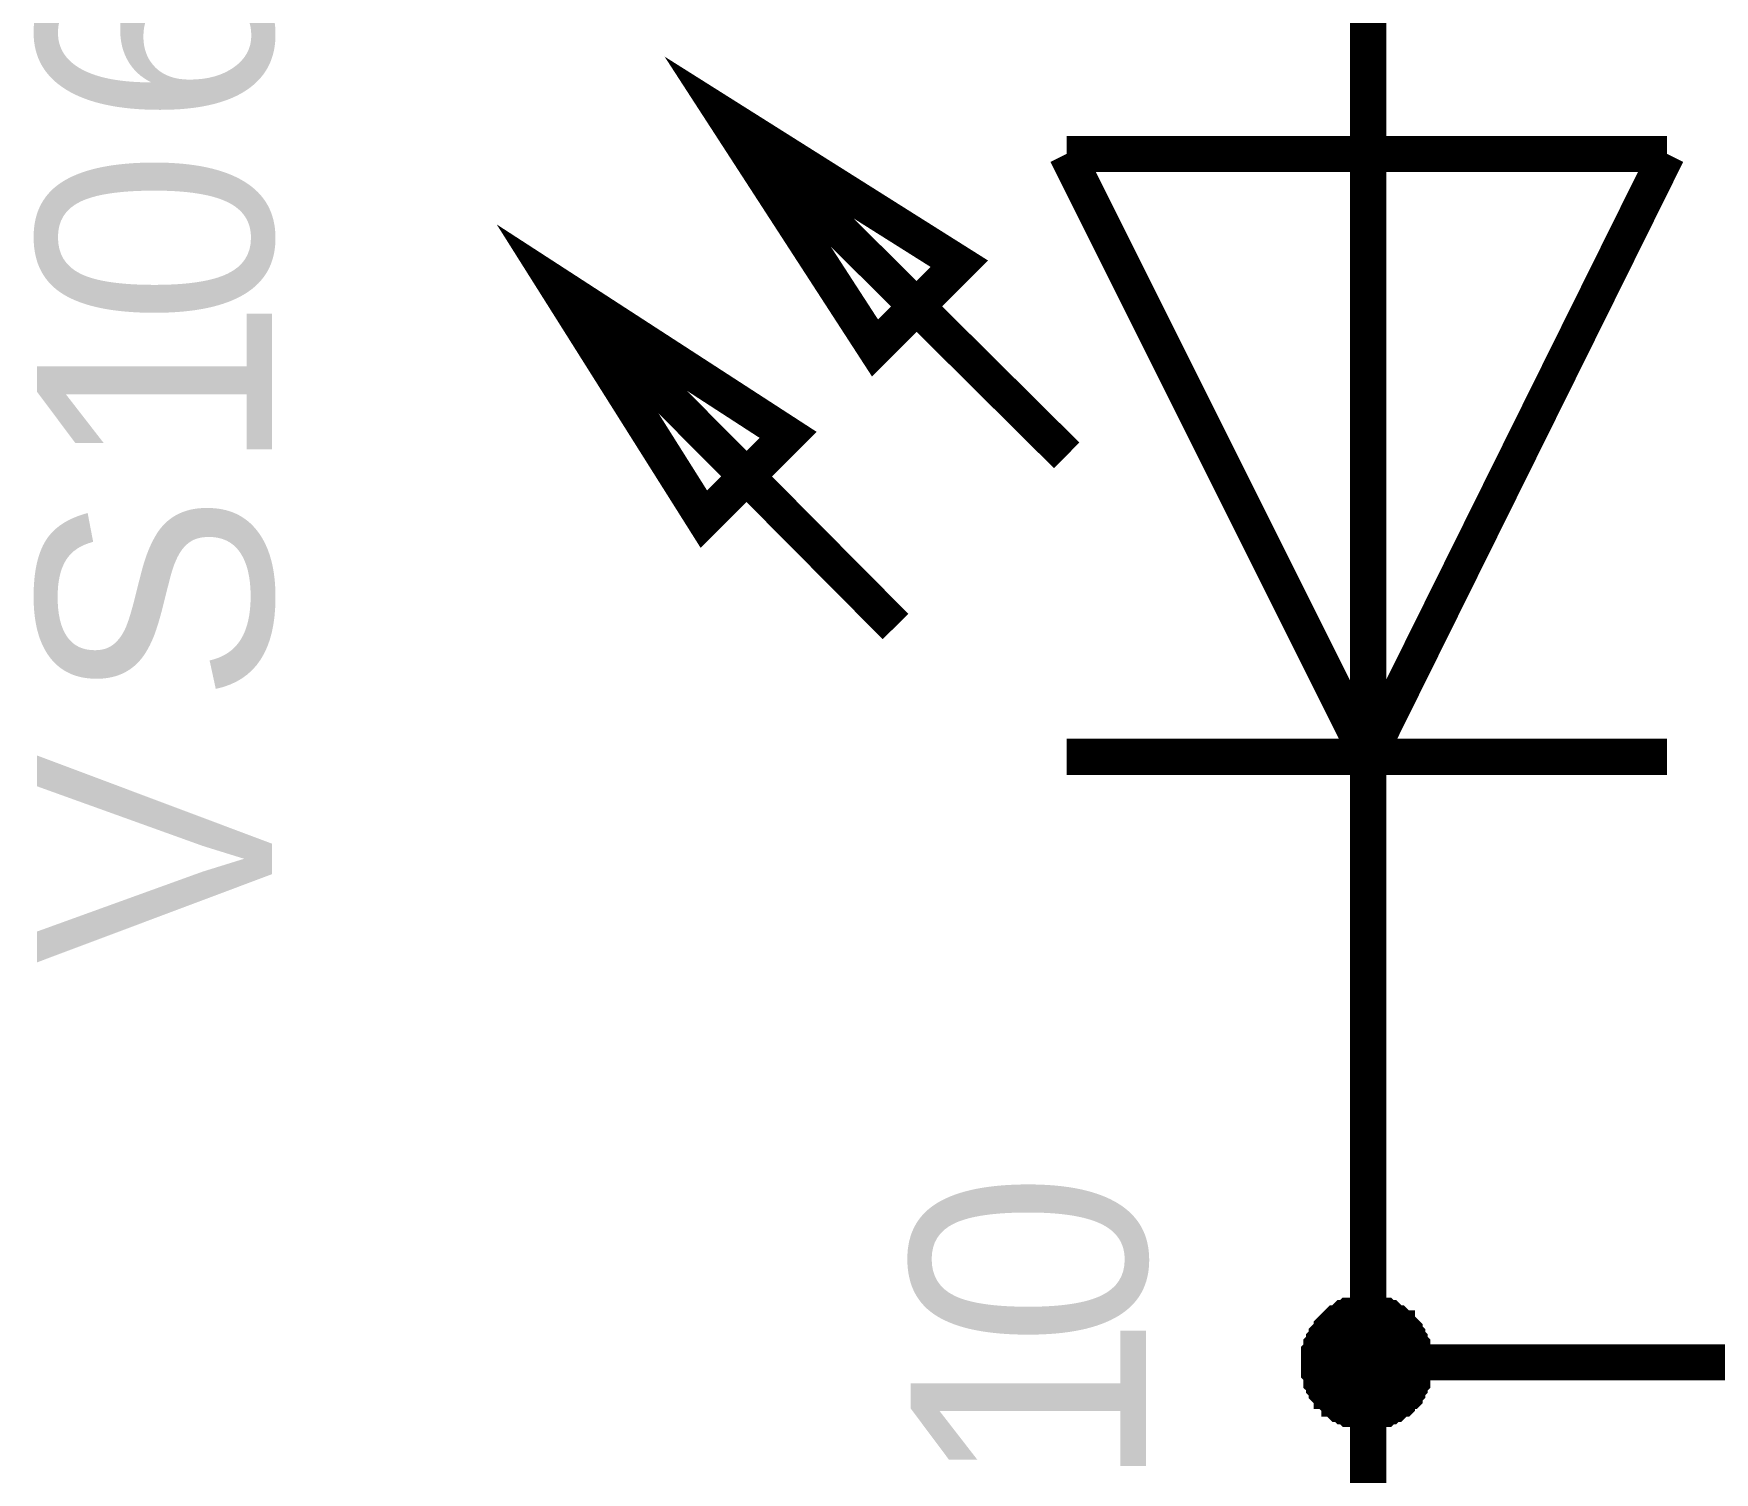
# Model space of a CAD drawing. Header units: millimetres. Extents: x 0 to 20.9, y 0 to 9.5.
# Drawn here: x 18.564 to 19.114, y 3.87 to 4.341 of the extents above; entities that cross this region are included whole.
import ezdxf

# ---------------------------------------------------------------- set-up
doc = ezdxf.new("R2010")
doc.units = ezdxf.units.MM
doc.header["$MEASUREMENT"] = 0
doc.layers.add('Sheet', color=255, linetype='Continuous')

msp = doc.modelspace()

# ---------------------------------------------------------------- linework, layer by layer
at = {"layer": 'Sheet'}
for points, const_width in [([(19.00074, 4.3014), (19.00074, 4.39997)], 0.0118), ([(18.90216, 4.20282), (18.79022, 4.31393)], 0.0118), ([(18.83951, 4.23791), (18.79022, 4.31393)], 0.0118), ([(18.86708, 4.26548), (18.79022, 4.31393)], 0.0118), ([(18.90216, 4.3014), (19.09848, 4.3014)], 0.0118), ([(18.90216, 4.3014), (19.00074, 4.10425)], 0.0118), ([(19.09848, 4.3014), (19.00074, 4.10425)], 0.0118), ([(19.00074, 4.10425), (19.00074, 4.3014)], 0.0118), ([(18.84619, 4.14685), (18.73509, 4.25879)], 0.0118), ([(18.8111, 4.20951), (18.73509, 4.25879)], 0.0118), ([(18.78354, 4.18194), (18.73509, 4.25879)], 0.0118), ([(18.90216, 4.10425), (19.09848, 4.10425)], 0.0118), ([(19.00074, 4.10425), (19.00074, 4.00567)], 0.0118), ([(19.00074, 3.90626), (19.00074, 4.00567)], 0.0118), ([(18.98069, 3.90626), (18.98069, 3.9071), (18.98069, 3.90793), (18.98069, 3.9096), (18.98069, 3.91044), (18.98152, 3.91127), (18.98152, 3.91211), (18.98152, 3.91294), (18.98236, 3.91378), (18.98236, 3.91461), (18.98319, 3.91545), (18.98319, 3.91629), (18.98403, 3.91712), (18.98486, 3.91796), (18.98486, 3.91879), (18.9857, 3.91963), (18.98653, 3.92046), (18.98737, 3.9213), (18.98737, 3.9213), (18.98821, 3.92213), (18.98904, 3.92297), (18.98988, 3.92297), (18.99071, 3.9238), (18.99155, 3.92464), (18.99238, 3.92464), (18.99322, 3.92547), (18.99489, 3.92547), (18.99572, 3.92547), (18.99656, 3.92631), (18.99739, 3.92631), (18.99823, 3.92631), (18.9999, 3.92631), (19.00074, 3.92631)], 0.0039), ([(18.98069, 3.90626), (18.98069, 3.9071), (18.98069, 3.90793), (18.98069, 3.9096), (18.98069, 3.91044), (18.98152, 3.91127), (18.98152, 3.91211), (18.98152, 3.91294), (18.98236, 3.91378), (18.98236, 3.91461), (18.98319, 3.91545), (18.98319, 3.91629), (18.98403, 3.91712), (18.98486, 3.91796), (18.98486, 3.91879), (18.9857, 3.91963), (18.98653, 3.92046), (18.98737, 3.9213), (18.98737, 3.9213), (18.98821, 3.92213), (18.98904, 3.92297), (18.98988, 3.92297), (18.99071, 3.9238), (18.99155, 3.92464), (18.99238, 3.92464), (18.99322, 3.92547), (18.99489, 3.92547), (18.99572, 3.92547), (18.99656, 3.92631), (18.99739, 3.92631), (18.99823, 3.92631), (18.9999, 3.92631), (19.00074, 3.92631)], 0.0039), ([(18.98069, 3.90626), (18.98069, 3.9071), (18.98069, 3.90793), (18.98069, 3.9096), (18.98069, 3.91044), (18.98152, 3.91127), (18.98152, 3.91211), (18.98152, 3.91294), (18.98236, 3.91378), (18.98236, 3.91461), (18.98319, 3.91545), (18.98319, 3.91629), (18.98403, 3.91712), (18.98486, 3.91796), (18.98486, 3.91879), (18.9857, 3.91963), (18.98653, 3.92046), (18.98737, 3.9213), (18.98737, 3.9213), (18.98821, 3.92213), (18.98904, 3.92297), (18.98988, 3.92297), (18.99071, 3.9238), (18.99155, 3.92464), (18.99238, 3.92464), (18.99322, 3.92547), (18.99489, 3.92547), (18.99572, 3.92547), (18.99656, 3.92631), (18.99739, 3.92631), (18.99823, 3.92631), (18.9999, 3.92631), (19.00074, 3.92631)], 0.0039), ([(18.98069, 3.90626), (18.98069, 3.9071), (18.98069, 3.90793), (18.98069, 3.9096), (18.98069, 3.91044), (18.98152, 3.91127), (18.98152, 3.91211), (18.98152, 3.91294), (18.98236, 3.91378), (18.98236, 3.91461), (18.98319, 3.91545), (18.98319, 3.91629), (18.98403, 3.91712), (18.98486, 3.91796), (18.98486, 3.91879), (18.9857, 3.91963), (18.98653, 3.92046), (18.98737, 3.9213), (18.98737, 3.9213), (18.98821, 3.92213), (18.98904, 3.92297), (18.98988, 3.92297), (18.99071, 3.9238), (18.99155, 3.92464), (18.99238, 3.92464), (18.99322, 3.92547), (18.99489, 3.92547), (18.99572, 3.92547), (18.99656, 3.92631), (18.99739, 3.92631), (18.99823, 3.92631), (18.9999, 3.92631), (19.00074, 3.92631)], 0.0039), ([(18.98069, 3.90626), (18.98069, 3.9071), (18.98069, 3.90793), (18.98069, 3.9096), (18.98069, 3.91044), (18.98152, 3.91127), (18.98152, 3.91211), (18.98152, 3.91294), (18.98236, 3.91378), (18.98236, 3.91461), (18.98319, 3.91545), (18.98319, 3.91629), (18.98403, 3.91712), (18.98486, 3.91796), (18.98486, 3.91879), (18.9857, 3.91963), (18.98653, 3.92046), (18.98737, 3.9213), (18.98737, 3.9213), (18.98821, 3.92213), (18.98904, 3.92297), (18.98988, 3.92297), (18.99071, 3.9238), (18.99155, 3.92464), (18.99238, 3.92464), (18.99322, 3.92547), (18.99489, 3.92547), (18.99572, 3.92547), (18.99656, 3.92631), (18.99739, 3.92631), (18.99823, 3.92631), (18.9999, 3.92631), (19.00074, 3.92631)], 0.0039), ([(18.98069, 3.90626), (18.98069, 3.9071), (18.98069, 3.90793), (18.98069, 3.9096), (18.98069, 3.91044), (18.98152, 3.91127), (18.98152, 3.91211), (18.98152, 3.91294), (18.98236, 3.91378), (18.98236, 3.91461), (18.98319, 3.91545), (18.98319, 3.91629), (18.98403, 3.91712), (18.98486, 3.91796), (18.98486, 3.91879), (18.9857, 3.91963), (18.98653, 3.92046), (18.98737, 3.9213), (18.98737, 3.9213), (18.98821, 3.92213), (18.98904, 3.92297), (18.98988, 3.92297), (18.99071, 3.9238), (18.99155, 3.92464), (18.99238, 3.92464), (18.99322, 3.92547), (18.99489, 3.92547), (18.99572, 3.92547), (18.99656, 3.92631), (18.99739, 3.92631), (18.99823, 3.92631), (18.9999, 3.92631), (19.00074, 3.92631)], 0.0039), ([(18.98069, 3.90626), (18.98069, 3.9071), (18.98069, 3.90793), (18.98069, 3.9096), (18.98069, 3.91044), (18.98152, 3.91127), (18.98152, 3.91211), (18.98152, 3.91294), (18.98236, 3.91378), (18.98236, 3.91461), (18.98319, 3.91545), (18.98319, 3.91629), (18.98403, 3.91712), (18.98486, 3.91796), (18.98486, 3.91879), (18.9857, 3.91963), (18.98653, 3.92046), (18.98737, 3.9213), (18.98737, 3.9213), (18.98821, 3.92213), (18.98904, 3.92297), (18.98988, 3.92297), (18.99071, 3.9238), (18.99155, 3.92464), (18.99238, 3.92464), (18.99322, 3.92547), (18.99489, 3.92547), (18.99572, 3.92547), (18.99656, 3.92631), (18.99739, 3.92631), (18.99823, 3.92631), (18.9999, 3.92631), (19.00074, 3.92631)], 0.0039), ([(18.98069, 3.90626), (18.98069, 3.9071), (18.98069, 3.90793), (18.98069, 3.9096), (18.98069, 3.91044), (18.98152, 3.91127), (18.98152, 3.91211), (18.98152, 3.91294), (18.98236, 3.91378), (18.98236, 3.91461), (18.98319, 3.91545), (18.98319, 3.91629), (18.98403, 3.91712), (18.98486, 3.91796), (18.98486, 3.91879), (18.9857, 3.91963), (18.98653, 3.92046), (18.98737, 3.9213), (18.98737, 3.9213), (18.98821, 3.92213), (18.98904, 3.92297), (18.98988, 3.92297), (18.99071, 3.9238), (18.99155, 3.92464), (18.99238, 3.92464), (18.99322, 3.92547), (18.99489, 3.92547), (18.99572, 3.92547), (18.99656, 3.92631), (18.99739, 3.92631), (18.99823, 3.92631), (18.9999, 3.92631), (19.00074, 3.92631)], 0.0039), ([(19.00074, 3.92631), (19.00074, 3.92631)], 0.0039), ([(19.00074, 3.92631), (19.00157, 3.92631), (19.00241, 3.92631), (19.00408, 3.92631), (19.00491, 3.92631), (19.00575, 3.92547), (19.00658, 3.92547), (19.00742, 3.92547), (19.00825, 3.92464), (19.00909, 3.92464), (19.00993, 3.9238), (19.01076, 3.92297), (19.0116, 3.92297), (19.01243, 3.92213), (19.01327, 3.9213), (19.0141, 3.9213), (19.0141, 3.92046), (19.01494, 3.91963), (19.01577, 3.91879), (19.01661, 3.91796), (19.01661, 3.91712), (19.01744, 3.91629), (19.01744, 3.91545), (19.01828, 3.91461), (19.01828, 3.91378), (19.01911, 3.91294), (19.01911, 3.91211), (19.01911, 3.91127), (19.01995, 3.91044), (19.01995, 3.9096), (19.01995, 3.90793), (19.01995, 3.9071), (19.01995, 3.90626)], 0.0039), ([(19.00074, 3.92631), (19.00074, 3.92631)], 0.0039), ([(19.00074, 3.92631), (19.00157, 3.92631), (19.00241, 3.92631), (19.00408, 3.92631), (19.00491, 3.92631), (19.00575, 3.92547), (19.00658, 3.92547), (19.00742, 3.92547), (19.00825, 3.92464), (19.00909, 3.92464), (19.00993, 3.9238), (19.01076, 3.92297), (19.0116, 3.92297), (19.01243, 3.92213), (19.01327, 3.9213), (19.0141, 3.9213), (19.0141, 3.92046), (19.01494, 3.91963), (19.01577, 3.91879), (19.01661, 3.91796), (19.01661, 3.91712), (19.01744, 3.91629), (19.01744, 3.91545), (19.01828, 3.91461), (19.01828, 3.91378), (19.01911, 3.91294), (19.01911, 3.91211), (19.01911, 3.91127), (19.01995, 3.91044), (19.01995, 3.9096), (19.01995, 3.90793), (19.01995, 3.9071), (19.01995, 3.90626)], 0.0039), ([(19.00074, 3.92631), (19.00074, 3.92631)], 0.0039), ([(19.00074, 3.92631), (19.00157, 3.92631), (19.00241, 3.92631), (19.00408, 3.92631), (19.00491, 3.92631), (19.00575, 3.92547), (19.00658, 3.92547), (19.00742, 3.92547), (19.00825, 3.92464), (19.00909, 3.92464), (19.00993, 3.9238), (19.01076, 3.92297), (19.0116, 3.92297), (19.01243, 3.92213), (19.01327, 3.9213), (19.0141, 3.9213), (19.0141, 3.92046), (19.01494, 3.91963), (19.01577, 3.91879), (19.01661, 3.91796), (19.01661, 3.91712), (19.01744, 3.91629), (19.01744, 3.91545), (19.01828, 3.91461), (19.01828, 3.91378), (19.01911, 3.91294), (19.01911, 3.91211), (19.01911, 3.91127), (19.01995, 3.91044), (19.01995, 3.9096), (19.01995, 3.90793), (19.01995, 3.9071), (19.01995, 3.90626)], 0.0039), ([(19.00074, 3.92631), (19.00074, 3.92631)], 0.0039), ([(19.00074, 3.92631), (19.00157, 3.92631), (19.00241, 3.92631), (19.00408, 3.92631), (19.00491, 3.92631), (19.00575, 3.92547), (19.00658, 3.92547), (19.00742, 3.92547), (19.00825, 3.92464), (19.00909, 3.92464), (19.00993, 3.9238), (19.01076, 3.92297), (19.0116, 3.92297), (19.01243, 3.92213), (19.01327, 3.9213), (19.0141, 3.9213), (19.0141, 3.92046), (19.01494, 3.91963), (19.01577, 3.91879), (19.01661, 3.91796), (19.01661, 3.91712), (19.01744, 3.91629), (19.01744, 3.91545), (19.01828, 3.91461), (19.01828, 3.91378), (19.01911, 3.91294), (19.01911, 3.91211), (19.01911, 3.91127), (19.01995, 3.91044), (19.01995, 3.9096), (19.01995, 3.90793), (19.01995, 3.9071), (19.01995, 3.90626)], 0.0039), ([(19.00074, 3.92631), (19.00074, 3.92631)], 0.0039), ([(19.00074, 3.92631), (19.00157, 3.92631), (19.00241, 3.92631), (19.00408, 3.92631), (19.00491, 3.92631), (19.00575, 3.92547), (19.00658, 3.92547), (19.00742, 3.92547), (19.00825, 3.92464), (19.00909, 3.92464), (19.00993, 3.9238), (19.01076, 3.92297), (19.0116, 3.92297), (19.01243, 3.92213), (19.01327, 3.9213), (19.0141, 3.9213), (19.0141, 3.92046), (19.01494, 3.91963), (19.01577, 3.91879), (19.01661, 3.91796), (19.01661, 3.91712), (19.01744, 3.91629), (19.01744, 3.91545), (19.01828, 3.91461), (19.01828, 3.91378), (19.01911, 3.91294), (19.01911, 3.91211), (19.01911, 3.91127), (19.01995, 3.91044), (19.01995, 3.9096), (19.01995, 3.90793), (19.01995, 3.9071), (19.01995, 3.90626)], 0.0039), ([(19.00074, 3.92631), (19.00074, 3.92631)], 0.0039), ([(19.00074, 3.92631), (19.00157, 3.92631), (19.00241, 3.92631), (19.00408, 3.92631), (19.00491, 3.92631), (19.00575, 3.92547), (19.00658, 3.92547), (19.00742, 3.92547), (19.00825, 3.92464), (19.00909, 3.92464), (19.00993, 3.9238), (19.01076, 3.92297), (19.0116, 3.92297), (19.01243, 3.92213), (19.01327, 3.9213), (19.0141, 3.9213), (19.0141, 3.92046), (19.01494, 3.91963), (19.01577, 3.91879), (19.01661, 3.91796), (19.01661, 3.91712), (19.01744, 3.91629), (19.01744, 3.91545), (19.01828, 3.91461), (19.01828, 3.91378), (19.01911, 3.91294), (19.01911, 3.91211), (19.01911, 3.91127), (19.01995, 3.91044), (19.01995, 3.9096), (19.01995, 3.90793), (19.01995, 3.9071), (19.01995, 3.90626)], 0.0039), ([(19.00074, 3.92631), (19.00074, 3.92631)], 0.0039), ([(19.00074, 3.92631), (19.00157, 3.92631), (19.00241, 3.92631), (19.00408, 3.92631), (19.00491, 3.92631), (19.00575, 3.92547), (19.00658, 3.92547), (19.00742, 3.92547), (19.00825, 3.92464), (19.00909, 3.92464), (19.00993, 3.9238), (19.01076, 3.92297), (19.0116, 3.92297), (19.01243, 3.92213), (19.01327, 3.9213), (19.0141, 3.9213), (19.0141, 3.92046), (19.01494, 3.91963), (19.01577, 3.91879), (19.01661, 3.91796), (19.01661, 3.91712), (19.01744, 3.91629), (19.01744, 3.91545), (19.01828, 3.91461), (19.01828, 3.91378), (19.01911, 3.91294), (19.01911, 3.91211), (19.01911, 3.91127), (19.01995, 3.91044), (19.01995, 3.9096), (19.01995, 3.90793), (19.01995, 3.9071), (19.01995, 3.90626)], 0.0039), ([(19.00074, 3.92631), (19.00074, 3.92631)], 0.0039), ([(19.00074, 3.92631), (19.00157, 3.92631), (19.00241, 3.92631), (19.00408, 3.92631), (19.00491, 3.92631), (19.00575, 3.92547), (19.00658, 3.92547), (19.00742, 3.92547), (19.00825, 3.92464), (19.00909, 3.92464), (19.00993, 3.9238), (19.01076, 3.92297), (19.0116, 3.92297), (19.01243, 3.92213), (19.01327, 3.9213), (19.0141, 3.9213), (19.0141, 3.92046), (19.01494, 3.91963), (19.01577, 3.91879), (19.01661, 3.91796), (19.01661, 3.91712), (19.01744, 3.91629), (19.01744, 3.91545), (19.01828, 3.91461), (19.01828, 3.91378), (19.01911, 3.91294), (19.01911, 3.91211), (19.01911, 3.91127), (19.01995, 3.91044), (19.01995, 3.9096), (19.01995, 3.90793), (19.01995, 3.9071), (19.01995, 3.90626)], 0.0039), ([(19.00074, 3.88621), (18.9999, 3.88621), (18.99823, 3.88621), (18.99739, 3.88621), (18.99656, 3.88621), (18.99572, 3.88705), (18.99489, 3.88705), (18.99322, 3.88705), (18.99238, 3.88788), (18.99155, 3.88788), (18.99071, 3.88872), (18.98988, 3.88872), (18.98904, 3.88955), (18.98821, 3.89039), (18.98737, 3.89039), (18.98737, 3.89122), (18.98653, 3.89206), (18.9857, 3.89289), (18.98486, 3.89289), (18.98486, 3.89373), (18.98403, 3.89457), (18.98319, 3.8954), (18.98319, 3.89624), (18.98236, 3.89707), (18.98236, 3.89791), (18.98152, 3.89874), (18.98152, 3.90041), (18.98152, 3.90125), (18.98069, 3.90208), (18.98069, 3.90292), (18.98069, 3.90375), (18.98069, 3.90543), (18.98069, 3.90626)], 0.0039), ([(18.98069, 3.90626), (18.98069, 3.90626)], 0.0039), ([(19.00074, 3.88621), (18.9999, 3.88621), (18.99823, 3.88621), (18.99739, 3.88621), (18.99656, 3.88621), (18.99572, 3.88705), (18.99489, 3.88705), (18.99322, 3.88705), (18.99238, 3.88788), (18.99155, 3.88788), (18.99071, 3.88872), (18.98988, 3.88872), (18.98904, 3.88955), (18.98821, 3.89039), (18.98737, 3.89039), (18.98737, 3.89122), (18.98653, 3.89206), (18.9857, 3.89289), (18.98486, 3.89289), (18.98486, 3.89373), (18.98403, 3.89457), (18.98319, 3.8954), (18.98319, 3.89624), (18.98236, 3.89707), (18.98236, 3.89791), (18.98152, 3.89874), (18.98152, 3.90041), (18.98152, 3.90125), (18.98069, 3.90208), (18.98069, 3.90292), (18.98069, 3.90375), (18.98069, 3.90543), (18.98069, 3.90626)], 0.0039), ([(18.98069, 3.90626), (18.98069, 3.90626)], 0.0039), ([(19.00074, 3.88621), (18.9999, 3.88621), (18.99823, 3.88621), (18.99739, 3.88621), (18.99656, 3.88621), (18.99572, 3.88705), (18.99489, 3.88705), (18.99322, 3.88705), (18.99238, 3.88788), (18.99155, 3.88788), (18.99071, 3.88872), (18.98988, 3.88872), (18.98904, 3.88955), (18.98821, 3.89039), (18.98737, 3.89039), (18.98737, 3.89122), (18.98653, 3.89206), (18.9857, 3.89289), (18.98486, 3.89289), (18.98486, 3.89373), (18.98403, 3.89457), (18.98319, 3.8954), (18.98319, 3.89624), (18.98236, 3.89707), (18.98236, 3.89791), (18.98152, 3.89874), (18.98152, 3.90041), (18.98152, 3.90125), (18.98069, 3.90208), (18.98069, 3.90292), (18.98069, 3.90375), (18.98069, 3.90543), (18.98069, 3.90626)], 0.0039), ([(18.98069, 3.90626), (18.98069, 3.90626)], 0.0039), ([(19.00074, 3.88621), (18.9999, 3.88621), (18.99823, 3.88621), (18.99739, 3.88621), (18.99656, 3.88621), (18.99572, 3.88705), (18.99489, 3.88705), (18.99322, 3.88705), (18.99238, 3.88788), (18.99155, 3.88788), (18.99071, 3.88872), (18.98988, 3.88872), (18.98904, 3.88955), (18.98821, 3.89039), (18.98737, 3.89039), (18.98737, 3.89122), (18.98653, 3.89206), (18.9857, 3.89289), (18.98486, 3.89289), (18.98486, 3.89373), (18.98403, 3.89457), (18.98319, 3.8954), (18.98319, 3.89624), (18.98236, 3.89707), (18.98236, 3.89791), (18.98152, 3.89874), (18.98152, 3.90041), (18.98152, 3.90125), (18.98069, 3.90208), (18.98069, 3.90292), (18.98069, 3.90375), (18.98069, 3.90543), (18.98069, 3.90626)], 0.0039), ([(18.98069, 3.90626), (18.98069, 3.90626)], 0.0039), ([(19.00074, 3.88621), (18.9999, 3.88621), (18.99823, 3.88621), (18.99739, 3.88621), (18.99656, 3.88621), (18.99572, 3.88705), (18.99489, 3.88705), (18.99322, 3.88705), (18.99238, 3.88788), (18.99155, 3.88788), (18.99071, 3.88872), (18.98988, 3.88872), (18.98904, 3.88955), (18.98821, 3.89039), (18.98737, 3.89039), (18.98737, 3.89122), (18.98653, 3.89206), (18.9857, 3.89289), (18.98486, 3.89289), (18.98486, 3.89373), (18.98403, 3.89457), (18.98319, 3.8954), (18.98319, 3.89624), (18.98236, 3.89707), (18.98236, 3.89791), (18.98152, 3.89874), (18.98152, 3.90041), (18.98152, 3.90125), (18.98069, 3.90208), (18.98069, 3.90292), (18.98069, 3.90375), (18.98069, 3.90543), (18.98069, 3.90626)], 0.0039), ([(18.98069, 3.90626), (18.98069, 3.90626)], 0.0039), ([(19.00074, 3.88621), (18.9999, 3.88621), (18.99823, 3.88621), (18.99739, 3.88621), (18.99656, 3.88621), (18.99572, 3.88705), (18.99489, 3.88705), (18.99322, 3.88705), (18.99238, 3.88788), (18.99155, 3.88788), (18.99071, 3.88872), (18.98988, 3.88872), (18.98904, 3.88955), (18.98821, 3.89039), (18.98737, 3.89039), (18.98737, 3.89122), (18.98653, 3.89206), (18.9857, 3.89289), (18.98486, 3.89289), (18.98486, 3.89373), (18.98403, 3.89457), (18.98319, 3.8954), (18.98319, 3.89624), (18.98236, 3.89707), (18.98236, 3.89791), (18.98152, 3.89874), (18.98152, 3.90041), (18.98152, 3.90125), (18.98069, 3.90208), (18.98069, 3.90292), (18.98069, 3.90375), (18.98069, 3.90543), (18.98069, 3.90626)], 0.0039), ([(18.98069, 3.90626), (18.98069, 3.90626)], 0.0039), ([(19.00074, 3.88621), (18.9999, 3.88621), (18.99823, 3.88621), (18.99739, 3.88621), (18.99656, 3.88621), (18.99572, 3.88705), (18.99489, 3.88705), (18.99322, 3.88705), (18.99238, 3.88788), (18.99155, 3.88788), (18.99071, 3.88872), (18.98988, 3.88872), (18.98904, 3.88955), (18.98821, 3.89039), (18.98737, 3.89039), (18.98737, 3.89122), (18.98653, 3.89206), (18.9857, 3.89289), (18.98486, 3.89289), (18.98486, 3.89373), (18.98403, 3.89457), (18.98319, 3.8954), (18.98319, 3.89624), (18.98236, 3.89707), (18.98236, 3.89791), (18.98152, 3.89874), (18.98152, 3.90041), (18.98152, 3.90125), (18.98069, 3.90208), (18.98069, 3.90292), (18.98069, 3.90375), (18.98069, 3.90543), (18.98069, 3.90626)], 0.0039), ([(18.98069, 3.90626), (18.98069, 3.90626)], 0.0039), ([(19.00074, 3.88621), (18.9999, 3.88621), (18.99823, 3.88621), (18.99739, 3.88621), (18.99656, 3.88621), (18.99572, 3.88705), (18.99489, 3.88705), (18.99322, 3.88705), (18.99238, 3.88788), (18.99155, 3.88788), (18.99071, 3.88872), (18.98988, 3.88872), (18.98904, 3.88955), (18.98821, 3.89039), (18.98737, 3.89039), (18.98737, 3.89122), (18.98653, 3.89206), (18.9857, 3.89289), (18.98486, 3.89289), (18.98486, 3.89373), (18.98403, 3.89457), (18.98319, 3.8954), (18.98319, 3.89624), (18.98236, 3.89707), (18.98236, 3.89791), (18.98152, 3.89874), (18.98152, 3.90041), (18.98152, 3.90125), (18.98069, 3.90208), (18.98069, 3.90292), (18.98069, 3.90375), (18.98069, 3.90543), (18.98069, 3.90626)], 0.0039), ([(18.98069, 3.90626), (18.98069, 3.90626)], 0.0039), ([(19.40005, 3.79933), (19.40005, 3.90626), (19.00074, 3.90626), (19.00074, 3.79933)], 0.0118), ([(19.01995, 3.90626), (19.01995, 3.90543), (19.01995, 3.90375), (19.01995, 3.90292), (19.01995, 3.90208), (19.01911, 3.90125), (19.01911, 3.90041), (19.01911, 3.89874), (19.01828, 3.89791), (19.01828, 3.89707), (19.01744, 3.89624), (19.01744, 3.8954), (19.01661, 3.89457), (19.01661, 3.89373), (19.01577, 3.89289), (19.01494, 3.89289), (19.0141, 3.89206), (19.0141, 3.89122), (19.01327, 3.89039), (19.01243, 3.89039), (19.0116, 3.88955), (19.01076, 3.88872), (19.00993, 3.88872), (19.00909, 3.88788), (19.00825, 3.88788), (19.00742, 3.88705), (19.00658, 3.88705), (19.00575, 3.88705), (19.00491, 3.88621), (19.00408, 3.88621), (19.00241, 3.88621), (19.00157, 3.88621), (19.00074, 3.88621)], 0.0039), ([(19.01995, 3.90626), (19.01995, 3.90543), (19.01995, 3.90375), (19.01995, 3.90292), (19.01995, 3.90208), (19.01911, 3.90125), (19.01911, 3.90041), (19.01911, 3.89874), (19.01828, 3.89791), (19.01828, 3.89707), (19.01744, 3.89624), (19.01744, 3.8954), (19.01661, 3.89457), (19.01661, 3.89373), (19.01577, 3.89289), (19.01494, 3.89289), (19.0141, 3.89206), (19.0141, 3.89122), (19.01327, 3.89039), (19.01243, 3.89039), (19.0116, 3.88955), (19.01076, 3.88872), (19.00993, 3.88872), (19.00909, 3.88788), (19.00825, 3.88788), (19.00742, 3.88705), (19.00658, 3.88705), (19.00575, 3.88705), (19.00491, 3.88621), (19.00408, 3.88621), (19.00241, 3.88621), (19.00157, 3.88621), (19.00074, 3.88621)], 0.0039), ([(19.01995, 3.90626), (19.01995, 3.90543), (19.01995, 3.90375), (19.01995, 3.90292), (19.01995, 3.90208), (19.01911, 3.90125), (19.01911, 3.90041), (19.01911, 3.89874), (19.01828, 3.89791), (19.01828, 3.89707), (19.01744, 3.89624), (19.01744, 3.8954), (19.01661, 3.89457), (19.01661, 3.89373), (19.01577, 3.89289), (19.01494, 3.89289), (19.0141, 3.89206), (19.0141, 3.89122), (19.01327, 3.89039), (19.01243, 3.89039), (19.0116, 3.88955), (19.01076, 3.88872), (19.00993, 3.88872), (19.00909, 3.88788), (19.00825, 3.88788), (19.00742, 3.88705), (19.00658, 3.88705), (19.00575, 3.88705), (19.00491, 3.88621), (19.00408, 3.88621), (19.00241, 3.88621), (19.00157, 3.88621), (19.00074, 3.88621)], 0.0039), ([(19.01995, 3.90626), (19.01995, 3.90543), (19.01995, 3.90375), (19.01995, 3.90292), (19.01995, 3.90208), (19.01911, 3.90125), (19.01911, 3.90041), (19.01911, 3.89874), (19.01828, 3.89791), (19.01828, 3.89707), (19.01744, 3.89624), (19.01744, 3.8954), (19.01661, 3.89457), (19.01661, 3.89373), (19.01577, 3.89289), (19.01494, 3.89289), (19.0141, 3.89206), (19.0141, 3.89122), (19.01327, 3.89039), (19.01243, 3.89039), (19.0116, 3.88955), (19.01076, 3.88872), (19.00993, 3.88872), (19.00909, 3.88788), (19.00825, 3.88788), (19.00742, 3.88705), (19.00658, 3.88705), (19.00575, 3.88705), (19.00491, 3.88621), (19.00408, 3.88621), (19.00241, 3.88621), (19.00157, 3.88621), (19.00074, 3.88621)], 0.0039), ([(19.01995, 3.90626), (19.01995, 3.90543), (19.01995, 3.90375), (19.01995, 3.90292), (19.01995, 3.90208), (19.01911, 3.90125), (19.01911, 3.90041), (19.01911, 3.89874), (19.01828, 3.89791), (19.01828, 3.89707), (19.01744, 3.89624), (19.01744, 3.8954), (19.01661, 3.89457), (19.01661, 3.89373), (19.01577, 3.89289), (19.01494, 3.89289), (19.0141, 3.89206), (19.0141, 3.89122), (19.01327, 3.89039), (19.01243, 3.89039), (19.0116, 3.88955), (19.01076, 3.88872), (19.00993, 3.88872), (19.00909, 3.88788), (19.00825, 3.88788), (19.00742, 3.88705), (19.00658, 3.88705), (19.00575, 3.88705), (19.00491, 3.88621), (19.00408, 3.88621), (19.00241, 3.88621), (19.00157, 3.88621), (19.00074, 3.88621)], 0.0039), ([(19.01995, 3.90626), (19.01995, 3.90543), (19.01995, 3.90375), (19.01995, 3.90292), (19.01995, 3.90208), (19.01911, 3.90125), (19.01911, 3.90041), (19.01911, 3.89874), (19.01828, 3.89791), (19.01828, 3.89707), (19.01744, 3.89624), (19.01744, 3.8954), (19.01661, 3.89457), (19.01661, 3.89373), (19.01577, 3.89289), (19.01494, 3.89289), (19.0141, 3.89206), (19.0141, 3.89122), (19.01327, 3.89039), (19.01243, 3.89039), (19.0116, 3.88955), (19.01076, 3.88872), (19.00993, 3.88872), (19.00909, 3.88788), (19.00825, 3.88788), (19.00742, 3.88705), (19.00658, 3.88705), (19.00575, 3.88705), (19.00491, 3.88621), (19.00408, 3.88621), (19.00241, 3.88621), (19.00157, 3.88621), (19.00074, 3.88621)], 0.0039), ([(19.01995, 3.90626), (19.01995, 3.90543), (19.01995, 3.90375), (19.01995, 3.90292), (19.01995, 3.90208), (19.01911, 3.90125), (19.01911, 3.90041), (19.01911, 3.89874), (19.01828, 3.89791), (19.01828, 3.89707), (19.01744, 3.89624), (19.01744, 3.8954), (19.01661, 3.89457), (19.01661, 3.89373), (19.01577, 3.89289), (19.01494, 3.89289), (19.0141, 3.89206), (19.0141, 3.89122), (19.01327, 3.89039), (19.01243, 3.89039), (19.0116, 3.88955), (19.01076, 3.88872), (19.00993, 3.88872), (19.00909, 3.88788), (19.00825, 3.88788), (19.00742, 3.88705), (19.00658, 3.88705), (19.00575, 3.88705), (19.00491, 3.88621), (19.00408, 3.88621), (19.00241, 3.88621), (19.00157, 3.88621), (19.00074, 3.88621)], 0.0039), ([(19.01995, 3.90626), (19.01995, 3.90543), (19.01995, 3.90375), (19.01995, 3.90292), (19.01995, 3.90208), (19.01911, 3.90125), (19.01911, 3.90041), (19.01911, 3.89874), (19.01828, 3.89791), (19.01828, 3.89707), (19.01744, 3.89624), (19.01744, 3.8954), (19.01661, 3.89457), (19.01661, 3.89373), (19.01577, 3.89289), (19.01494, 3.89289), (19.0141, 3.89206), (19.0141, 3.89122), (19.01327, 3.89039), (19.01243, 3.89039), (19.0116, 3.88955), (19.01076, 3.88872), (19.00993, 3.88872), (19.00909, 3.88788), (19.00825, 3.88788), (19.00742, 3.88705), (19.00658, 3.88705), (19.00575, 3.88705), (19.00491, 3.88621), (19.00408, 3.88621), (19.00241, 3.88621), (19.00157, 3.88621), (19.00074, 3.88621)], 0.0039), ([(19.01995, 3.90626), (19.01995, 3.90626), (19.01995, 3.90626), (19.01995, 3.90626), (19.01995, 3.90626), (19.01995, 3.90626), (19.01995, 3.90626), (19.01995, 3.90626), (19.01995, 3.90626), (19.01995, 3.90626), (19.01995, 3.90626), (19.01995, 3.90626), (19.01995, 3.90626), (19.01995, 3.90626), (19.01995, 3.90626), (19.01995, 3.90626), (19.01995, 3.90626), (19.01995, 3.90626), (19.01995, 3.90626), (19.01995, 3.90626), (19.01995, 3.90626), (19.01995, 3.90626), (19.01995, 3.90626), (19.01995, 3.90626), (19.01995, 3.90626), (19.01995, 3.90626), (19.01995, 3.90626), (19.01995, 3.90626), (19.01995, 3.90626), (19.01995, 3.90626), (19.01995, 3.90626), (19.01995, 3.90626), (19.01995, 3.90626)], 0.0039), ([(19.01995, 3.90626), (19.01995, 3.90626)], 0.0039), ([(19.01995, 3.90626), (19.01995, 3.90626), (19.01995, 3.90626), (19.01995, 3.90626), (19.01995, 3.90626), (19.01995, 3.90626), (19.01995, 3.90626), (19.01995, 3.90626), (19.01995, 3.90626), (19.01995, 3.90626), (19.01995, 3.90626), (19.01995, 3.90626), (19.01995, 3.90626), (19.01995, 3.90626), (19.01995, 3.90626), (19.01995, 3.90626), (19.01995, 3.90626), (19.01995, 3.90626), (19.01995, 3.90626), (19.01995, 3.90626), (19.01995, 3.90626), (19.01995, 3.90626), (19.01995, 3.90626), (19.01995, 3.90626), (19.01995, 3.90626), (19.01995, 3.90626), (19.01995, 3.90626), (19.01995, 3.90626), (19.01995, 3.90626), (19.01995, 3.90626), (19.01995, 3.90626), (19.01995, 3.90626), (19.01995, 3.90626)], 0.0039), ([(19.01995, 3.90626), (19.01995, 3.90626)], 0.0039), ([(19.01995, 3.90626), (19.01995, 3.90626), (19.01995, 3.90626), (19.01995, 3.90626), (19.01995, 3.90626), (19.01995, 3.90626), (19.01995, 3.90626), (19.01995, 3.90626), (19.01995, 3.90626), (19.01995, 3.90626), (19.01995, 3.90626), (19.01995, 3.90626), (19.01995, 3.90626), (19.01995, 3.90626), (19.01995, 3.90626), (19.01995, 3.90626), (19.01995, 3.90626), (19.01995, 3.90626), (19.01995, 3.90626), (19.01995, 3.90626), (19.01995, 3.90626), (19.01995, 3.90626), (19.01995, 3.90626), (19.01995, 3.90626), (19.01995, 3.90626), (19.01995, 3.90626), (19.01995, 3.90626), (19.01995, 3.90626), (19.01995, 3.90626), (19.01995, 3.90626), (19.01995, 3.90626), (19.01995, 3.90626), (19.01995, 3.90626)], 0.0039), ([(19.01995, 3.90626), (19.01995, 3.90626)], 0.0039), ([(19.01995, 3.90626), (19.01995, 3.90626), (19.01995, 3.90626), (19.01995, 3.90626), (19.01995, 3.90626), (19.01995, 3.90626), (19.01995, 3.90626), (19.01995, 3.90626), (19.01995, 3.90626), (19.01995, 3.90626), (19.01995, 3.90626), (19.01995, 3.90626), (19.01995, 3.90626), (19.01995, 3.90626), (19.01995, 3.90626), (19.01995, 3.90626), (19.01995, 3.90626), (19.01995, 3.90626), (19.01995, 3.90626), (19.01995, 3.90626), (19.01995, 3.90626), (19.01995, 3.90626), (19.01995, 3.90626), (19.01995, 3.90626), (19.01995, 3.90626), (19.01995, 3.90626), (19.01995, 3.90626), (19.01995, 3.90626), (19.01995, 3.90626), (19.01995, 3.90626), (19.01995, 3.90626), (19.01995, 3.90626), (19.01995, 3.90626)], 0.0039), ([(19.01995, 3.90626), (19.01995, 3.90626)], 0.0039), ([(19.01995, 3.90626), (19.01995, 3.90626), (19.01995, 3.90626), (19.01995, 3.90626), (19.01995, 3.90626), (19.01995, 3.90626), (19.01995, 3.90626), (19.01995, 3.90626), (19.01995, 3.90626), (19.01995, 3.90626), (19.01995, 3.90626), (19.01995, 3.90626), (19.01995, 3.90626), (19.01995, 3.90626), (19.01995, 3.90626), (19.01995, 3.90626), (19.01995, 3.90626), (19.01995, 3.90626), (19.01995, 3.90626), (19.01995, 3.90626), (19.01995, 3.90626), (19.01995, 3.90626), (19.01995, 3.90626), (19.01995, 3.90626), (19.01995, 3.90626), (19.01995, 3.90626), (19.01995, 3.90626), (19.01995, 3.90626), (19.01995, 3.90626), (19.01995, 3.90626), (19.01995, 3.90626), (19.01995, 3.90626), (19.01995, 3.90626)], 0.0039), ([(19.01995, 3.90626), (19.01995, 3.90626)], 0.0039), ([(19.01995, 3.90626), (19.01995, 3.90626), (19.01995, 3.90626), (19.01995, 3.90626), (19.01995, 3.90626), (19.01995, 3.90626), (19.01995, 3.90626), (19.01995, 3.90626), (19.01995, 3.90626), (19.01995, 3.90626), (19.01995, 3.90626), (19.01995, 3.90626), (19.01995, 3.90626), (19.01995, 3.90626), (19.01995, 3.90626), (19.01995, 3.90626), (19.01995, 3.90626), (19.01995, 3.90626), (19.01995, 3.90626), (19.01995, 3.90626), (19.01995, 3.90626), (19.01995, 3.90626), (19.01995, 3.90626), (19.01995, 3.90626), (19.01995, 3.90626), (19.01995, 3.90626), (19.01995, 3.90626), (19.01995, 3.90626), (19.01995, 3.90626), (19.01995, 3.90626), (19.01995, 3.90626), (19.01995, 3.90626), (19.01995, 3.90626)], 0.0039), ([(19.01995, 3.90626), (19.01995, 3.90626)], 0.0039), ([(19.01995, 3.90626), (19.01995, 3.90626), (19.01995, 3.90626), (19.01995, 3.90626), (19.01995, 3.90626), (19.01995, 3.90626), (19.01995, 3.90626), (19.01995, 3.90626), (19.01995, 3.90626), (19.01995, 3.90626), (19.01995, 3.90626), (19.01995, 3.90626), (19.01995, 3.90626), (19.01995, 3.90626), (19.01995, 3.90626), (19.01995, 3.90626), (19.01995, 3.90626), (19.01995, 3.90626), (19.01995, 3.90626), (19.01995, 3.90626), (19.01995, 3.90626), (19.01995, 3.90626), (19.01995, 3.90626), (19.01995, 3.90626), (19.01995, 3.90626), (19.01995, 3.90626), (19.01995, 3.90626), (19.01995, 3.90626), (19.01995, 3.90626), (19.01995, 3.90626), (19.01995, 3.90626), (19.01995, 3.90626), (19.01995, 3.90626)], 0.0039), ([(19.01995, 3.90626), (19.01995, 3.90626)], 0.0039), ([(19.01995, 3.90626), (19.01995, 3.90626), (19.01995, 3.90626), (19.01995, 3.90626), (19.01995, 3.90626), (19.01995, 3.90626), (19.01995, 3.90626), (19.01995, 3.90626), (19.01995, 3.90626), (19.01995, 3.90626), (19.01995, 3.90626), (19.01995, 3.90626), (19.01995, 3.90626), (19.01995, 3.90626), (19.01995, 3.90626), (19.01995, 3.90626), (19.01995, 3.90626), (19.01995, 3.90626), (19.01995, 3.90626), (19.01995, 3.90626), (19.01995, 3.90626), (19.01995, 3.90626), (19.01995, 3.90626), (19.01995, 3.90626), (19.01995, 3.90626), (19.01995, 3.90626), (19.01995, 3.90626), (19.01995, 3.90626), (19.01995, 3.90626), (19.01995, 3.90626), (19.01995, 3.90626), (19.01995, 3.90626), (19.01995, 3.90626)], 0.0039), ([(19.01995, 3.90626), (19.01995, 3.90626)], 0.0039)]:
    msp.add_lwpolyline(points, dxfattribs=dict(at, const_width=const_width))
for points, const_width in [([(18.79022, 4.31393), (18.83951, 4.23791), (18.86708, 4.26548), (18.79022, 4.31393)], 0.0118), ([(18.79022, 4.31393), (18.83951, 4.23791), (18.86708, 4.26548), (18.79022, 4.31393)], 0.0039), ([(18.73509, 4.25879), (18.78354, 4.18194), (18.8111, 4.20951), (18.73509, 4.25879)], 0.0118), ([(18.73509, 4.25879), (18.78354, 4.18194), (18.8111, 4.20951), (18.73509, 4.25879)], 0.0039)]:
    msp.add_lwpolyline(points, close=True, dxfattribs=dict(at, const_width=const_width))
at = {"layer": 'Sheet', "const_width": 0.02}
msp.add_lwpolyline([(18.99, 3.9063, 1), (19.01, 3.9063, 1)], format="xyb", close=True, dxfattribs=at)

# ---------------------------------------------------------------- texts
at = {"layer": 'Sheet'}
for s, p in [('6', (18.64236, 4.31059)), ('0', (18.64236, 4.24543)), ('1', (18.64236, 4.19698)), ('S', (18.64236, 4.12179)), ('V', (18.64236, 4.03658)), ('0', (18.92806, 3.91127)), ('1', (18.92806, 3.86449))]:
    msp.add_text(s, height=0.07686, rotation=90, dxfattribs=at).set_placement(p)

doc.saveas('drawing.dxf')
